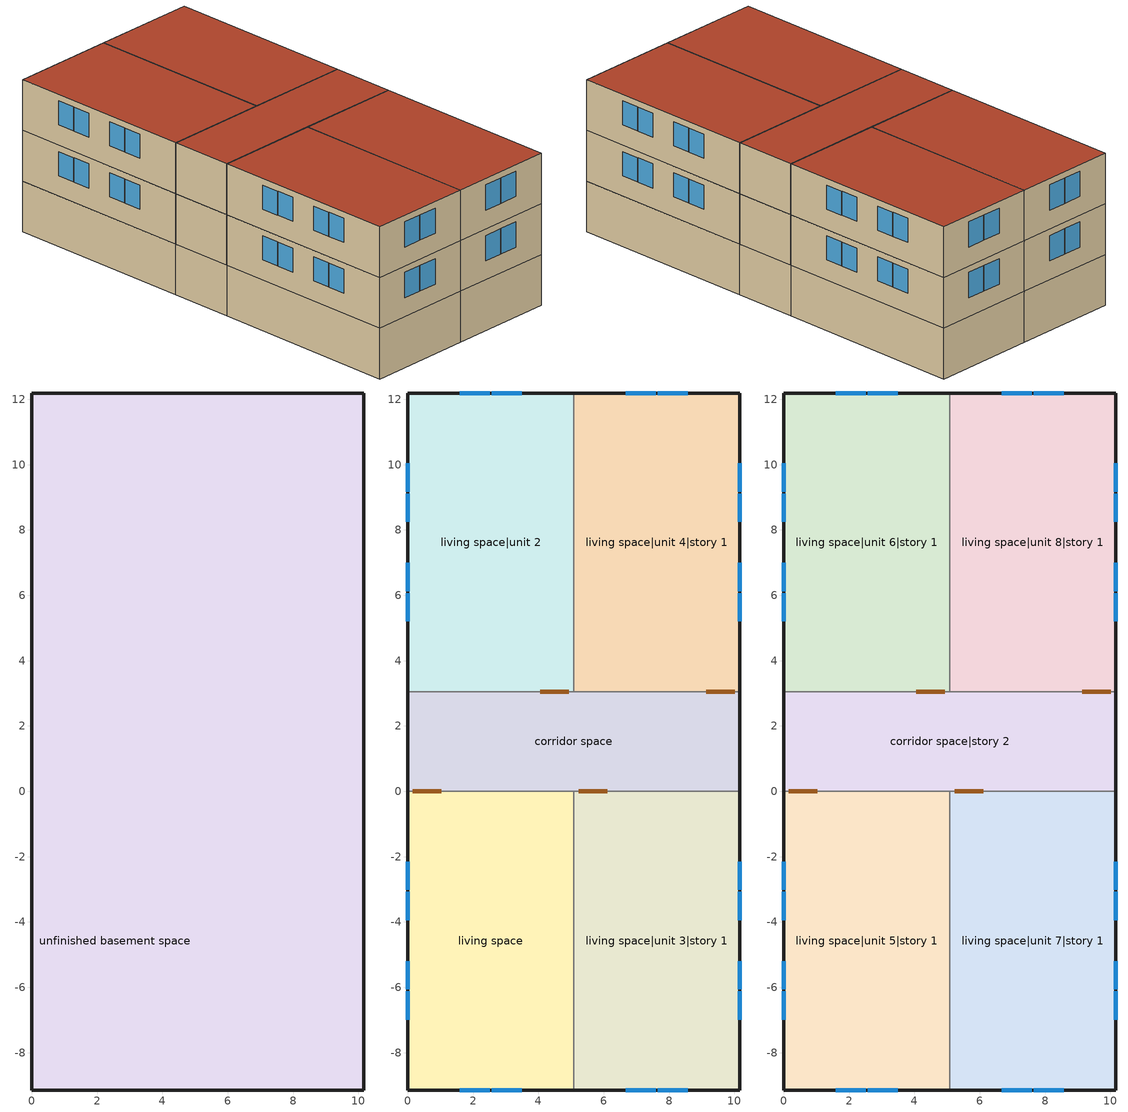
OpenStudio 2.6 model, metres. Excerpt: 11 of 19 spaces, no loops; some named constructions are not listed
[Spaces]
unfinished basement space
 floor foundation (FloorFndGrndUnfinB): 0,0 0,3.05 10.16,3.05 10.16,0 z-2.44
 floor foundation (FloorFndGrndUnfinB 1): 0,-9.14 0,0 5.08,0 5.08,-9.14 z-2.44
 floor foundation (FloorFndGrndUnfinB 3): 0,3.05 0,12.19 5.08,12.19 5.08,3.05 z-2.44
 floor foundation (FloorFndGrndUnfinB 2): 5.08,-9.14 5.08,0 10.16,0 10.16,-9.14 z-2.44
 floor foundation (FloorFndGrndUnfinB 4): 5.08,3.05 5.08,12.19 10.16,12.19 10.16,3.05 z-2.44
 wall foundation (WallFndGrndUnfinB 3): 0,12.19 0,3.05 0,0 z-2.44:0
 wall foundation (WallFndGrndUnfinB 4): 10.16,0 10.16,3.05 10.16,12.19 5.08,12.19 0,12.19 z-2.44:0
 wall foundation (WallFndGrndUnfinB 1): 0,0 0,-9.14 z-2.44:0
 wall foundation (WallFndGrndUnfinB 2): 0,-9.14 5.08,-9.14 10.16,-9.14 10.16,0 z-2.44:0
 ceiling adiabatic (RoofUnfinUninsExt): 10.16,0 10.16,3.05 0,3.05 0,0 z0
living space
 floor to unfinished basement space (FloorUnfinBInsFin Reversed): 0,-9.14 0,0 5.08,0 5.08,-9.14 z0
 wall outside (WallExtInsFin): 0,0 0,-9.14 5.08,-9.14 z0:2.44
 wall adiabatic (WallIntFinUninsFin): 5.08,0 0,0 z0:2.44
 wall to living space|unit 3|story 1 (WallIntFinUninsFin Reversed): 5.08,-9.14 5.08,0 z0:2.44
 window (WindowConstruction): 1.6,-9.14 2.51,-9.14 / 2.57,-9.14 3.48,-9.14 z0.91:2.13; 0,-2.15 0,-3.02 / 0,-3.08 0,-3.95 / 0,-5.2 0,-6.07 / 0,-6.13 0,-6.99 z0.98:2.13
living space|unit 2
 floor to unfinished basement space (FloorUnfinBInsFin Reversed): 0,3.05 0,12.19 5.08,12.19 5.08,3.05 z0
 wall outside (WallExtInsFin): 5.08,12.19 0,12.19 0,3.05 z0:2.44
 wall to living space|unit 4|story 1 (WallIntFinUninsFin Reversed): 5.08,3.05 5.08,12.19 z0:2.44
 wall adiabatic (WallIntFinUninsFin): 0,3.05 5.08,3.05 z0:2.44
 window (WindowConstruction): 3.48,12.19 2.57,12.19 / 2.51,12.19 1.6,12.19 z0.91:2.13; 0,10.04 0,9.17 / 0,9.11 0,8.25 / 0,6.99 0,6.13 / 0,6.07 0,5.2 z0.98:2.13
living space|unit 3|story 1
 floor to unfinished basement space (FloorUnfinBInsFin Reversed): 5.08,-9.14 5.08,0 10.16,0 10.16,-9.14 z0
 wall outside (WallExtInsFin): 5.08,-9.14 10.16,-9.14 10.16,0 z0:2.44
 wall adiabatic (WallIntFinUninsFin): 10.16,0 5.08,0 z0:2.44
 window (WindowConstruction): 6.68,-9.14 7.59,-9.14 / 7.65,-9.14 8.56,-9.14 z0.91:2.13; 10.16,-6.99 10.16,-6.13 / 10.16,-6.07 10.16,-5.2 / 10.16,-3.95 10.16,-3.08 / 10.16,-3.02 10.16,-2.15 z0.98:2.13
living space|unit 4|story 1
 floor to unfinished basement space (FloorUnfinBInsFin Reversed): 5.08,3.05 5.08,12.19 10.16,12.19 10.16,3.05 z0
 wall outside (WallExtInsFin): 10.16,3.05 10.16,12.19 5.08,12.19 z0:2.44
 wall adiabatic (WallIntFinUninsFin): 5.08,3.05 10.16,3.05 z0:2.44
 window (WindowConstruction): 8.56,12.19 7.65,12.19 / 7.59,12.19 6.68,12.19 z0.91:2.13; 10.16,5.2 10.16,6.07 / 10.16,6.13 10.16,6.99 / 10.16,8.25 10.16,9.11 / 10.16,9.17 10.16,10.04 z0.98:2.13
corridor space
 floor adiabatic (FloorUnfinUninsUnfin): 0,0 0,3.05 10.16,3.05 10.16,0 z0
 wall outside (WallExtUninsUnfin): 0,3.05 0,0 / 10.16,0 10.16,3.05 z0:2.44
 wall adiabatic (WallIntUnfinUninsUnfin): 0,0 5.08,0 10.16,0 / 10.16,3.05 5.08,3.05 0,3.05 z0:2.44
 door inside (UninsDoor): 0.15,0 1.02,0 / 4.93,3.05 4.06,3.05 / 5.23,0 6.1,0 / 10.01,3.05 9.14,3.05 z0:2.13
 ceiling adiabatic (RoofUnfinUninsExt): 10.16,0 10.16,3.05 0,3.05 0,0 z2.44
living space|unit 5|story 1
 floor to living space (FloorFinUninsFin): 0,-9.14 0,0 5.08,0 5.08,-9.14 z2.44
 wall outside (WallExtInsFin): 0,0 0,-9.14 5.08,-9.14 z2.44:4.88
 wall to living space|unit 7|story 1 (WallIntFinUninsFin): 5.08,-9.14 5.08,0 z2.44:4.88
 wall adiabatic (WallIntFinUninsFin): 5.08,0 0,0 z2.44:4.88
 window (WindowConstruction): 1.6,-9.14 2.51,-9.14 / 2.57,-9.14 3.48,-9.14 z3.35:4.57; 0,-2.15 0,-3.02 / 0,-3.08 0,-3.95 / 0,-5.2 0,-6.07 / 0,-6.13 0,-6.99 z3.42:4.57
 roof outside (RoofFinInsExt): 5.08,-9.14 5.08,0 0,0 0,-9.14 z4.88
living space|unit 6|story 1
 floor to living space|unit 2 (FloorFinUninsFin): 0,3.05 0,12.19 5.08,12.19 5.08,3.05 z2.44
 wall outside (WallExtInsFin): 5.08,12.19 0,12.19 0,3.05 z2.44:4.88
 wall adiabatic (WallIntFinUninsFin): 0,3.05 5.08,3.05 z2.44:4.88
 wall to living space|unit 8|story 1 (WallIntFinUninsFin): 5.08,3.05 5.08,12.19 z2.44:4.88
 window (WindowConstruction): 3.48,12.19 2.57,12.19 / 2.51,12.19 1.6,12.19 z3.35:4.57; 0,10.04 0,9.17 / 0,9.11 0,8.25 / 0,6.99 0,6.13 / 0,6.07 0,5.2 z3.42:4.57
 roof outside (RoofFinInsExt): 5.08,3.05 5.08,12.19 0,12.19 0,3.05 z4.88
living space|unit 7|story 1
 floor to living space|unit 3|story 1 (FloorFinUninsFin): 5.08,-9.14 5.08,0 10.16,0 10.16,-9.14 z2.44
 wall outside (WallExtInsFin): 5.08,-9.14 10.16,-9.14 10.16,0 z2.44:4.88
 wall adiabatic (WallIntFinUninsFin): 10.16,0 5.08,0 z2.44:4.88
 window (WindowConstruction): 6.68,-9.14 7.59,-9.14 / 7.65,-9.14 8.56,-9.14 z3.35:4.57; 10.16,-6.99 10.16,-6.13 / 10.16,-6.07 10.16,-5.2 / 10.16,-3.95 10.16,-3.08 / 10.16,-3.02 10.16,-2.15 z3.42:4.57
 roof outside (RoofFinInsExt): 10.16,-9.14 10.16,0 5.08,0 5.08,-9.14 z4.88
living space|unit 8|story 1
 floor to living space|unit 4|story 1 (FloorFinUninsFin): 5.08,3.05 5.08,12.19 10.16,12.19 10.16,3.05 z2.44
 wall outside (WallExtInsFin): 10.16,3.05 10.16,12.19 5.08,12.19 z2.44:4.88
 wall adiabatic (WallIntFinUninsFin): 5.08,3.05 10.16,3.05 z2.44:4.88
 window (WindowConstruction): 8.56,12.19 7.65,12.19 / 7.59,12.19 6.68,12.19 z3.35:4.57; 10.16,5.2 10.16,6.07 / 10.16,6.13 10.16,6.99 / 10.16,8.25 10.16,9.11 / 10.16,9.17 10.16,10.04 z3.42:4.57
 roof outside (RoofFinInsExt): 10.16,3.05 10.16,12.19 5.08,12.19 5.08,3.05 z4.88
corridor space|story 2
 floor adiabatic (FloorUnfinUninsUnfin): 0,0 0,3.05 10.16,3.05 10.16,0 z2.44
 wall outside (WallExtUninsUnfin): 10.16,0 10.16,3.05 / 0,3.05 0,0 z2.44:4.88
 wall adiabatic (WallIntUnfinUninsUnfin): 10.16,3.05 5.08,3.05 0,3.05 / 0,0 5.08,0 10.16,0 z2.44:4.88
 door inside (UninsDoor): 4.93,3.05 4.06,3.05 / 0.15,0 1.02,0 / 10.01,3.05 9.14,3.05 / 5.23,0 6.1,0 z2.44:4.57
 roof outside (RoofUnfinUninsExt): 10.16,0 10.16,3.05 0,3.05 0,0 z4.88
[Construction]
FloorUnfinBInsFin: FloorIns, RoofSheathing, Wood Floor, Floor Covering
FloorFinUninsFin Reversed: Floor Covering, Wood Floor, RoofSheathing, FloorFinStudAndAirFloor, Drywall 0.5 in.
[EnergyManagementSystem:Sensor]
Name | Output Variable or Output Meter Index Key | Output Variable or Output Meter
res_ds_4_ah_mfr_s | Node 131 | System Node Mass Flow Rate
res_ds_4_ah_vfr_s | Node 131 | System Node Current Density Volume Flow Rate
res_ds_4_ah_tt_s | Node 131 | System Node Temperature
res_ds_4_ra_t_s | Node 134 | System Node Temperature
res_ds_4_ah_wt_s | Node 131 | System Node Humidity Ratio
res_ds_4_ra_w_s | Node 134 | System Node Humidity Ratio
res_ds_4_ah_t_s | unfinished basement zone | Zone Air Temperature
res_ds_4_ah_w_s | unfinished basement zone | Zone Mean Air Humidity Ratio
res_infil_4_range_sch_s | res mv_4 range exhaust schedule | Schedule Value
res_infil_4_bath_sch_s | res mv_4 bath exhaust schedule | Schedule Value
res_infil_4_wh_sch_s; res_infil_8_wh_sch_s; res_infil_7_wh_sch_s | Always On Discrete | Schedule Value
res_nv_8_nva_s | res nv_8 avail schedule | Schedule Value
res_nv_8_sp_s | res nv_8 temp schedule | Schedule Value
res_infil_8_range_sch_s | res mv_8 range exhaust schedule | Schedule Value
res_infil_8_bath_sch_s | res mv_8 bath exhaust schedule | Schedule Value
res_nv_7_nva_s | res nv_7 avail schedule | Schedule Value
res_nv_7_sp_s | res nv_7 temp schedule | Schedule Value
res_infil_7_range_sch_s | res mv_7 range exhaust schedule | Schedule Value
res_infil_7_bath_sch_s | res mv_7 bath exhaust schedule | Schedule Value
[EnergyManagementSystem:Actuator]
Name | Actuated Component | Actuated Component Type | Actuated Component Control Type
res_wh_1_sens_act | res wh_1 sens | OtherEquipment | Power Level
res_wh_1_lat_act | res wh_1 lat | OtherEquipment | Power Level
res_wh_1_LESchedOverride | res wh_1 BottomElementSetpoint | Schedule:Constant | Schedule Value
res_wh_1_HPSchedOverride | res wh_1 WaterHeaterHPSchedule | Schedule:Constant | Schedule Value
res_wh_1_UESchedOverride | res wh_1 TopElementSetpoint | Schedule:Constant | Schedule Value
res_wh_2_sens_act | res wh_2 sens | OtherEquipment | Power Level
res_wh_2_lat_act | res wh_2 lat | OtherEquipment | Power Level
res_wh_2_LESchedOverride | res wh_2 BottomElementSetpoint | Schedule:Constant | Schedule Value
res_wh_2_HPSchedOverride | res wh_2 WaterHeaterHPSchedule | Schedule:Constant | Schedule Value
res_wh_2_UESchedOverride | res wh_2 TopElementSetpoint | Schedule:Constant | Schedule Value
res_wh_3_sens_act | res wh_3 sens | OtherEquipment | Power Level
res_wh_3_lat_act | res wh_3 lat | OtherEquipment | Power Level
res_wh_3_LESchedOverride | res wh_3 BottomElementSetpoint | Schedule:Constant | Schedule Value
res_wh_3_HPSchedOverride | res wh_3 WaterHeaterHPSchedule | Schedule:Constant | Schedule Value
res_wh_3_UESchedOverride | res wh_3 TopElementSetpoint | Schedule:Constant | Schedule Value
res_wh_6_sens_act | res wh_6 sens | OtherEquipment | Power Level
res_wh_6_lat_act | res wh_6 lat | OtherEquipment | Power Level
res_wh_6_LESchedOverride | res wh_6 BottomElementSetpoint | Schedule:Constant | Schedule Value
res_wh_6_HPSchedOverride | res wh_6 WaterHeaterHPSchedule | Schedule:Constant | Schedule Value
res_wh_6_UESchedOverride | res wh_6 TopElementSetpoint | Schedule:Constant | Schedule Value
res_wh_5_sens_act | res wh_5 sens | OtherEquipment | Power Level
res_wh_5_lat_act | res wh_5 lat | OtherEquipment | Power Level
res_wh_5_LESchedOverride | res wh_5 BottomElementSetpoint | Schedule:Constant | Schedule Value
res_wh_5_HPSchedOverride | res wh_5 WaterHeaterHPSchedule | Schedule:Constant | Schedule Value
res_wh_5_UESchedOverride | res wh_5 TopElementSetpoint | Schedule:Constant | Schedule Value
res_wh_4_sens_act | res wh_4 sens | OtherEquipment | Power Level
res_wh_4_lat_act | res wh_4 lat | OtherEquipment | Power Level
res_wh_4_LESchedOverride | res wh_4 BottomElementSetpoint | Schedule:Constant | Schedule Value
res_wh_4_HPSchedOverride | res wh_4 WaterHeaterHPSchedule | Schedule:Constant | Schedule Value
res_wh_4_UESchedOverride | res wh_4 TopElementSetpoint | Schedule:Constant | Schedule Value
res_wh_8_sens_act | res wh_8 sens | OtherEquipment | Power Level
res_wh_8_lat_act | res wh_8 lat | OtherEquipment | Power Level
res_wh_8_LESchedOverride | res wh_8 BottomElementSetpoint | Schedule:Constant | Schedule Value
res_wh_8_HPSchedOverride | res wh_8 WaterHeaterHPSchedule | Schedule:Constant | Schedule Value
res_wh_8_UESchedOverride | res wh_8 TopElementSetpoint | Schedule:Constant | Schedule Value
res_wh_7_sens_act | res wh_7 sens | OtherEquipment | Power Level
res_wh_7_lat_act | res wh_7 lat | OtherEquipment | Power Level
res_wh_7_LESchedOverride | res wh_7 BottomElementSetpoint | Schedule:Constant | Schedule Value
res_wh_7_HPSchedOverride | res wh_7 WaterHeaterHPSchedule | Schedule:Constant | Schedule Value
res_wh_7_UESchedOverride | res wh_7 TopElementSetpoint | Schedule:Constant | Schedule Value
res_nv_1_flow_act | res nv_1 flow | Zone Infiltration | Air Exchange Flow Rate
res_ds_1_sup_s_lk_to_lv_equip_act | res ds_1 sup s lk to lv equip | OtherEquipment | Power Level
res_ds_1_sup_lat_lk_to_lv_equip_act | res ds_1 sup lat lk to lv equip | OtherEquipment | Power Level
res_ds_1_sup_d_cn_to_lv_equip_act | res ds_1 sup d cn to lv equip | OtherEquipment | Power Level
res_ds_1_sup_d_cn_to_ah_equip_act | res ds_1 sup d cn to ah equip | OtherEquipment | Power Level
res_ds_1_ret_d_cn_to_pl_equip_act | res ds_1 ret d cn to pl equip | OtherEquipment | Power Level
res_ds_1_ret_d_cn_to_ah_equip_act | res ds_1 ret d cn to ah equip | OtherEquipment | Power Level
res_ds_1_sup_s_lk_to_ah_equip_act | res ds_1 sup s lk to ah equip | OtherEquipment | Power Level
res_ds_1_sup_lat_lk_to_ah_equip_act | res ds_1 sup lat lk to ah equip | OtherEquipment | Power Level
res_ds_1_ret_s_lk_equip_act | res ds_1 ret s lk equip | OtherEquipment | Power Level
res_ds_1_ret_lat_lk_equip_act | res ds_1 ret lat lk equip | OtherEquipment | Power Level
res_ds_1_ah_to_liv_mix_act | res ds_1 ah to liv mix | ZoneMixing | Air Exchange Flow Rate
res_ds_1_liv_to_ah_mix_act | res ds_1 liv to ah mix | ZoneMixing | Air Exchange Flow Rate
res_infil_1_house_fan_act | res infil_1 house fan | ElectricEquipment | Electric Power Level
res_infil_1_range_fan_act | res infil_1 range fan | ElectricEquipment | Electric Power Level
res_infil_1_bath_fan_act | res infil_1 bath fan | ElectricEquipment | Electric Power Level
res_infil_1_flow_act | res infil_1 flow | Zone Infiltration | Air Exchange Flow Rate
res_nv_2_flow_act | res nv_2 flow | Zone Infiltration | Air Exchange Flow Rate
res_ds_2_sup_s_lk_to_lv_equip_act | res ds_2 sup s lk to lv equip | OtherEquipment | Power Level
res_ds_2_sup_lat_lk_to_lv_equip_act | res ds_2 sup lat lk to lv equip | OtherEquipment | Power Level
res_ds_2_sup_d_cn_to_lv_equip_act | res ds_2 sup d cn to lv equip | OtherEquipment | Power Level
res_ds_2_sup_d_cn_to_ah_equip_act | res ds_2 sup d cn to ah equip | OtherEquipment | Power Level
res_ds_2_ret_d_cn_to_pl_equip_act | res ds_2 ret d cn to pl equip | OtherEquipment | Power Level
res_ds_2_ret_d_cn_to_ah_equip_act | res ds_2 ret d cn to ah equip | OtherEquipment | Power Level
res_ds_2_sup_s_lk_to_ah_equip_act | res ds_2 sup s lk to ah equip | OtherEquipment | Power Level
res_ds_2_sup_lat_lk_to_ah_equip_act | res ds_2 sup lat lk to ah equip | OtherEquipment | Power Level
res_ds_2_ret_s_lk_equip_act | res ds_2 ret s lk equip | OtherEquipment | Power Level
res_ds_2_ret_lat_lk_equip_act | res ds_2 ret lat lk equip | OtherEquipment | Power Level
res_ds_2_ah_to_liv_mix_act | res ds_2 ah to liv mix | ZoneMixing | Air Exchange Flow Rate
res_ds_2_liv_to_ah_mix_act | res ds_2 liv to ah mix | ZoneMixing | Air Exchange Flow Rate
res_infil_2_house_fan_act | res infil_2 house fan | ElectricEquipment | Electric Power Level
res_infil_2_range_fan_act | res infil_2 range fan | ElectricEquipment | Electric Power Level
res_infil_2_bath_fan_act | res infil_2 bath fan | ElectricEquipment | Electric Power Level
res_infil_2_flow_act | res infil_2 flow | Zone Infiltration | Air Exchange Flow Rate
res_nv_3_flow_act | res nv_3 flow | Zone Infiltration | Air Exchange Flow Rate
res_ds_3_sup_s_lk_to_lv_equip_act | res ds_3 sup s lk to lv equip | OtherEquipment | Power Level
res_ds_3_sup_lat_lk_to_lv_equip_act | res ds_3 sup lat lk to lv equip | OtherEquipment | Power Level
res_ds_3_sup_d_cn_to_lv_equip_act | res ds_3 sup d cn to lv equip | OtherEquipment | Power Level
res_ds_3_sup_d_cn_to_ah_equip_act | res ds_3 sup d cn to ah equip | OtherEquipment | Power Level
res_ds_3_ret_d_cn_to_pl_equip_act | res ds_3 ret d cn to pl equip | OtherEquipment | Power Level
res_ds_3_ret_d_cn_to_ah_equip_act | res ds_3 ret d cn to ah equip | OtherEquipment | Power Level
res_ds_3_sup_s_lk_to_ah_equip_act | res ds_3 sup s lk to ah equip | OtherEquipment | Power Level
res_ds_3_sup_lat_lk_to_ah_equip_act | res ds_3 sup lat lk to ah equip | OtherEquipment | Power Level
res_ds_3_ret_s_lk_equip_act | res ds_3 ret s lk equip | OtherEquipment | Power Level
res_ds_3_ret_lat_lk_equip_act | res ds_3 ret lat lk equip | OtherEquipment | Power Level
res_ds_3_ah_to_liv_mix_act | res ds_3 ah to liv mix | ZoneMixing | Air Exchange Flow Rate
res_ds_3_liv_to_ah_mix_act | res ds_3 liv to ah mix | ZoneMixing | Air Exchange Flow Rate
res_infil_3_house_fan_act | res infil_3 house fan | ElectricEquipment | Electric Power Level
res_infil_3_range_fan_act | res infil_3 range fan | ElectricEquipment | Electric Power Level
res_infil_3_bath_fan_act | res infil_3 bath fan | ElectricEquipment | Electric Power Level
res_infil_3_flow_act | res infil_3 flow | Zone Infiltration | Air Exchange Flow Rate
res_nv_6_flow_act | res nv_6 flow | Zone Infiltration | Air Exchange Flow Rate
res_infil_6_house_fan_act | res infil_6 house fan | ElectricEquipment | Electric Power Level
res_infil_6_range_fan_act | res infil_6 range fan | ElectricEquipment | Electric Power Level
res_infil_6_bath_fan_act | res infil_6 bath fan | ElectricEquipment | Electric Power Level
res_infil_6_flow_act | res infil_6 flow | Zone Infiltration | Air Exchange Flow Rate
res_nv_5_flow_act | res nv_5 flow | Zone Infiltration | Air Exchange Flow Rate
res_infil_5_house_fan_act | res infil_5 house fan | ElectricEquipment | Electric Power Level
res_infil_5_range_fan_act | res infil_5 range fan | ElectricEquipment | Electric Power Level
res_infil_5_bath_fan_act | res infil_5 bath fan | ElectricEquipment | Electric Power Level
res_infil_5_flow_act | res infil_5 flow | Zone Infiltration | Air Exchange Flow Rate
res_nv_4_flow_act | res nv_4 flow | Zone Infiltration | Air Exchange Flow Rate
res_ds_4_sup_s_lk_to_lv_equip_act | res ds_4 sup s lk to lv equip | OtherEquipment | Power Level
res_ds_4_sup_lat_lk_to_lv_equip_act | res ds_4 sup lat lk to lv equip | OtherEquipment | Power Level
res_ds_4_sup_d_cn_to_lv_equip_act | res ds_4 sup d cn to lv equip | OtherEquipment | Power Level
res_ds_4_sup_d_cn_to_ah_equip_act | res ds_4 sup d cn to ah equip | OtherEquipment | Power Level
res_ds_4_ret_d_cn_to_pl_equip_act | res ds_4 ret d cn to pl equip | OtherEquipment | Power Level
res_ds_4_ret_d_cn_to_ah_equip_act | res ds_4 ret d cn to ah equip | OtherEquipment | Power Level
res_ds_4_sup_s_lk_to_ah_equip_act | res ds_4 sup s lk to ah equip | OtherEquipment | Power Level
res_ds_4_sup_lat_lk_to_ah_equip_act | res ds_4 sup lat lk to ah equip | OtherEquipment | Power Level
res_ds_4_ret_s_lk_equip_act | res ds_4 ret s lk equip | OtherEquipment | Power Level
res_ds_4_ret_lat_lk_equip_act | res ds_4 ret lat lk equip | OtherEquipment | Power Level
res_ds_4_ah_to_liv_mix_act | res ds_4 ah to liv mix | ZoneMixing | Air Exchange Flow Rate
res_ds_4_liv_to_ah_mix_act | res ds_4 liv to ah mix | ZoneMixing | Air Exchange Flow Rate
res_infil_4_house_fan_act | res infil_4 house fan | ElectricEquipment | Electric Power Level
res_infil_4_range_fan_act | res infil_4 range fan | ElectricEquipment | Electric Power Level
res_infil_4_bath_fan_act | res infil_4 bath fan | ElectricEquipment | Electric Power Level
res_infil_4_flow_act | res infil_4 flow | Zone Infiltration | Air Exchange Flow Rate
res_nv_8_flow_act | res nv_8 flow | Zone Infiltration | Air Exchange Flow Rate
res_infil_8_house_fan_act | res infil_8 house fan | ElectricEquipment | Electric Power Level
res_infil_8_range_fan_act | res infil_8 range fan | ElectricEquipment | Electric Power Level
res_infil_8_bath_fan_act | res infil_8 bath fan | ElectricEquipment | Electric Power Level
res_infil_8_flow_act | res infil_8 flow | Zone Infiltration | Air Exchange Flow Rate
res_nv_7_flow_act | res nv_7 flow | Zone Infiltration | Air Exchange Flow Rate
res_infil_7_house_fan_act | res infil_7 house fan | ElectricEquipment | Electric Power Level
res_infil_7_range_fan_act | res infil_7 range fan | ElectricEquipment | Electric Power Level
res_infil_7_bath_fan_act | res infil_7 bath fan | ElectricEquipment | Electric Power Level
res_infil_7_flow_act | res infil_7 flow | Zone Infiltration | Air Exchange Flow Rate
[EnergyManagementSystem:Program]
res_wh_1_InletAir: Set T_hpwh_inlet_0 = res_wh_1_amb_temp; Set res_wh_1_Tamb_act = T_hpwh_inlet_0; Set res_wh_1_RHamb_act = res_wh_1_amb_rh/100; Set temp1=(res_wh_1_tl*1.0)+res_wh_1_fan_pwr*1.0; Set res_wh_1_sens_act = 0-(res_wh_1_sens_cool*1.0)-temp1; Set res_wh_1_lat_act = 0 - res_wh_1_lat_cool * 1.0
res_wh_1_Control: Set res_wh_1_UESchedOverride = 49.78; Set res_wh_1_HPSchedOverride = 51.67; Set UEMax_0 = (@TrendMax res_wh_1_UETrend 2); Set LEMax_0 = (@TrendMax res_wh_1_LETrend 2); Set ElemOn_0 = (@Max UEMax_0 LEMax_0); If (res_wh_1_T_ctrl<40.38) || ((ElemOn_0>0) && (res_wh_1_T_ctrl<51.28)); Set res_wh_1_LESchedOverride = 70; Set res_wh_1_HPSchedOverride = 0; Else; Set res_wh_1_LESchedOverride = 0; Set res_wh_1_HPSchedOverride = 51.67; EndIf
res_wh_2_InletAir: Set T_hpwh_inlet_1 = res_wh_2_amb_temp; Set res_wh_2_Tamb_act = T_hpwh_inlet_1; Set res_wh_2_RHamb_act = res_wh_2_amb_rh/100; Set temp1=(res_wh_2_tl*1.0)+res_wh_2_fan_pwr*1.0; Set res_wh_2_sens_act = 0-(res_wh_2_sens_cool*1.0)-temp1; Set res_wh_2_lat_act = 0 - res_wh_2_lat_cool * 1.0
res_wh_2_Control: Set res_wh_2_UESchedOverride = 49.78; Set res_wh_2_HPSchedOverride = 51.67; Set UEMax_1 = (@TrendMax res_wh_2_UETrend 2); Set LEMax_1 = (@TrendMax res_wh_2_LETrend 2); Set ElemOn_1 = (@Max UEMax_1 LEMax_1); If (res_wh_2_T_ctrl<40.38) || ((ElemOn_1>0) && (res_wh_2_T_ctrl<51.28)); Set res_wh_2_LESchedOverride = 70; Set res_wh_2_HPSchedOverride = 0; Else; Set res_wh_2_LESchedOverride = 0; Set res_wh_2_HPSchedOverride = 51.67; EndIf
res_wh_3_InletAir: Set T_hpwh_inlet_2 = res_wh_3_amb_temp; Set res_wh_3_Tamb_act = T_hpwh_inlet_2; Set res_wh_3_RHamb_act = res_wh_3_amb_rh/100; Set temp1=(res_wh_3_tl*1.0)+res_wh_3_fan_pwr*1.0; Set res_wh_3_sens_act = 0-(res_wh_3_sens_cool*1.0)-temp1; Set res_wh_3_lat_act = 0 - res_wh_3_lat_cool * 1.0
res_wh_3_Control: Set res_wh_3_UESchedOverride = 49.78; Set res_wh_3_HPSchedOverride = 51.67; Set UEMax_2 = (@TrendMax res_wh_3_UETrend 2); Set LEMax_2 = (@TrendMax res_wh_3_LETrend 2); Set ElemOn_2 = (@Max UEMax_2 LEMax_2); If (res_wh_3_T_ctrl<40.38) || ((ElemOn_2>0) && (res_wh_3_T_ctrl<51.28)); Set res_wh_3_LESchedOverride = 70; Set res_wh_3_HPSchedOverride = 0; Else; Set res_wh_3_LESchedOverride = 0; Set res_wh_3_HPSchedOverride = 51.67; EndIf
res_wh_6_InletAir: Set T_hpwh_inlet_3 = res_wh_6_amb_temp; Set res_wh_6_Tamb_act = T_hpwh_inlet_3; Set res_wh_6_RHamb_act = res_wh_6_amb_rh/100; Set temp1=(res_wh_6_tl*1.0)+res_wh_6_fan_pwr*1.0; Set res_wh_6_sens_act = 0-(res_wh_6_sens_cool*1.0)-temp1; Set res_wh_6_lat_act = 0 - res_wh_6_lat_cool * 1.0
res_wh_6_Control: Set res_wh_6_UESchedOverride = 49.78; Set res_wh_6_HPSchedOverride = 51.67; Set UEMax_3 = (@TrendMax res_wh_6_UETrend 2); Set LEMax_3 = (@TrendMax res_wh_6_LETrend 2); Set ElemOn_3 = (@Max UEMax_3 LEMax_3); If (res_wh_6_T_ctrl<40.38) || ((ElemOn_3>0) && (res_wh_6_T_ctrl<51.28)); Set res_wh_6_LESchedOverride = 70; Set res_wh_6_HPSchedOverride = 0; Else; Set res_wh_6_LESchedOverride = 0; Set res_wh_6_HPSchedOverride = 51.67; EndIf
res_wh_5_InletAir: Set T_hpwh_inlet_4 = res_wh_5_amb_temp; Set res_wh_5_Tamb_act = T_hpwh_inlet_4; Set res_wh_5_RHamb_act = res_wh_5_amb_rh/100; Set temp1=(res_wh_5_tl*1.0)+res_wh_5_fan_pwr*1.0; Set res_wh_5_sens_act = 0-(res_wh_5_sens_cool*1.0)-temp1; Set res_wh_5_lat_act = 0 - res_wh_5_lat_cool * 1.0
res_wh_5_Control: Set res_wh_5_UESchedOverride = 49.78; Set res_wh_5_HPSchedOverride = 51.67; Set UEMax_4 = (@TrendMax res_wh_5_UETrend 2); Set LEMax_4 = (@TrendMax res_wh_5_LETrend 2); Set ElemOn_4 = (@Max UEMax_4 LEMax_4); If (res_wh_5_T_ctrl<40.38) || ((ElemOn_4>0) && (res_wh_5_T_ctrl<51.28)); Set res_wh_5_LESchedOverride = 70; Set res_wh_5_HPSchedOverride = 0; Else; Set res_wh_5_LESchedOverride = 0; Set res_wh_5_HPSchedOverride = 51.67; EndIf
res_wh_4_InletAir: Set T_hpwh_inlet_5 = res_wh_4_amb_temp; Set res_wh_4_Tamb_act = T_hpwh_inlet_5; Set res_wh_4_RHamb_act = res_wh_4_amb_rh/100; Set temp1=(res_wh_4_tl*1.0)+res_wh_4_fan_pwr*1.0; Set res_wh_4_sens_act = 0-(res_wh_4_sens_cool*1.0)-temp1; Set res_wh_4_lat_act = 0 - res_wh_4_lat_cool * 1.0
res_wh_4_Control: Set res_wh_4_UESchedOverride = 49.78; Set res_wh_4_HPSchedOverride = 51.67; Set UEMax_5 = (@TrendMax res_wh_4_UETrend 2); Set LEMax_5 = (@TrendMax res_wh_4_LETrend 2); Set ElemOn_5 = (@Max UEMax_5 LEMax_5); If (res_wh_4_T_ctrl<40.38) || ((ElemOn_5>0) && (res_wh_4_T_ctrl<51.28)); Set res_wh_4_LESchedOverride = 70; Set res_wh_4_HPSchedOverride = 0; Else; Set res_wh_4_LESchedOverride = 0; Set res_wh_4_HPSchedOverride = 51.67; EndIf
res_wh_8_InletAir: Set T_hpwh_inlet_6 = res_wh_8_amb_temp; Set res_wh_8_Tamb_act = T_hpwh_inlet_6; Set res_wh_8_RHamb_act = res_wh_8_amb_rh/100; Set temp1=(res_wh_8_tl*1.0)+res_wh_8_fan_pwr*1.0; Set res_wh_8_sens_act = 0-(res_wh_8_sens_cool*1.0)-temp1; Set res_wh_8_lat_act = 0 - res_wh_8_lat_cool * 1.0
res_wh_8_Control: Set res_wh_8_UESchedOverride = 49.78; Set res_wh_8_HPSchedOverride = 51.67; Set UEMax_6 = (@TrendMax res_wh_8_UETrend 2); Set LEMax_6 = (@TrendMax res_wh_8_LETrend 2); Set ElemOn_6 = (@Max UEMax_6 LEMax_6); If (res_wh_8_T_ctrl<40.38) || ((ElemOn_6>0) && (res_wh_8_T_ctrl<51.28)); Set res_wh_8_LESchedOverride = 70; Set res_wh_8_HPSchedOverride = 0; Else; Set res_wh_8_LESchedOverride = 0; Set res_wh_8_HPSchedOverride = 51.67; EndIf
res_wh_7_InletAir: Set T_hpwh_inlet_7 = res_wh_7_amb_temp; Set res_wh_7_Tamb_act = T_hpwh_inlet_7; Set res_wh_7_RHamb_act = res_wh_7_amb_rh/100; Set temp1=(res_wh_7_tl*1.0)+res_wh_7_fan_pwr*1.0; Set res_wh_7_sens_act = 0-(res_wh_7_sens_cool*1.0)-temp1; Set res_wh_7_lat_act = 0 - res_wh_7_lat_cool * 1.0
res_wh_7_Control: Set res_wh_7_UESchedOverride = 49.78; Set res_wh_7_HPSchedOverride = 51.67; Set UEMax_7 = (@TrendMax res_wh_7_UETrend 2); Set LEMax_7 = (@TrendMax res_wh_7_LETrend 2); Set ElemOn_7 = (@Max UEMax_7 LEMax_7); If (res_wh_7_T_ctrl<40.38) || ((ElemOn_7>0) && (res_wh_7_T_ctrl<51.28)); Set res_wh_7_LESchedOverride = 70; Set res_wh_7_HPSchedOverride = 0; Else; Set res_wh_7_LESchedOverride = 0; Set res_wh_7_HPSchedOverride = 51.67; EndIf
res_nv_1_program: Set Tdiff = res_af_1_tin_s-res_af_1_tt_s; Set dT = (@Abs Tdiff); Set pt = (@RhFnTdbWPb res_af_1_tt_s res_nv_wt_s res_nv_pb_s); Set NVA = 2472.261378048; Set Cs = 8.963020389461627e-05; Set Cw = 6.158219665777789e-05; Set MNV = 0.6292632576; Set MHR = 0.0115; Set MRH = 0.7; Set temp1 = (res_nv_1_nva_s*NVA); Set SGNV = temp1*((((Cs*dT)+(Cw*(res_af_vw_s^2)))^0.5)/1000); If (res_nv_wt_s<MHR) && (pt<MRH) && (res_af_1_tin_s>res_nv_1_sp_s); Set temp2 = (res_af_1_tin_s-res_nv_1_sp_s); Set NVadj1 = temp2/(res_af_1_tin_s-res_af_1_tt_s); Set NVadj2 = (@Min NVadj1 1); Set NVadj3 = (@Max NVadj2 0); Set NVadj = SGNV*NVadj3; Set res_nv_1_flow_act = (@Min NVadj MNV); Else; Set res_nv_1_flow_act = 0; EndIf
res_ds_1_program: Set res_ds_1_ah_mfr = res_ds_1_ah_mfr_s; Set res_ds_1_fan_rtf = res_ds_1_fan_rtf_s; Set res_ds_1_ah_vfr = res_ds_1_ah_vfr_s; Set res_ds_1_ah_tt = res_ds_1_ah_tt_s; Set res_ds_1_ah_wt = res_ds_1_ah_wt_s; Set res_ds_1_ra_t = res_ds_1_ra_t_s; Set res_ds_1_ra_w = res_ds_1_ra_w_s; Set res_ds_1_ah_t = res_ds_1_ah_t_s; Set res_ds_1_ah_w = res_ds_1_ah_w_s; Run res_ds_1_lk_subrout; Set res_ds_1_sup_s_lk_to_lv_equip_act = res_ds_1_sup_s_lk_to_lv; Set res_ds_1_sup_lat_lk_to_lv_equip_act = res_ds_1_sup_lat_lk_to_lv; Set res_ds_1_sup_d_cn_to_lv_equip_act = res_ds_1_sup_d_cn_to_lv; Set res_ds_1_sup_d_cn_to_ah_equip_act = res_ds_1_sup_d_cn_to_ah; Set res_ds_1_sup_s_lk_to_ah_equip_act = res_ds_1_sup_s_lk_to_ah; Set res_ds_1_sup_lat_lk_to_ah_equip_act = res_ds_1_sup_lat_lk_to_ah; Set res_ds_1_ret_s_lk_equip_act = res_ds_1_ret_s_lk; Set res_ds_1_ret_lat_lk_equip_act = res_ds_1_ret_lat_lk; Set res_ds_1_ret_d_cn_to_pl_equip_act = res_ds_1_ret_d_cn_to_pl; Set res_ds_1_ret_d_cn_to_ah_equip_act = res_ds_1_ret_d_cn_to_ah; Set res_ds_1_liv_to_ah_mix_act = res_ds_1_ah_to_liv; Set res_ds_1_liv_to_ah_mix_act = res_ds_1_liv_to_ah
res_infil_1_program: Set p_m = 0.14; Set p_s = 0.22; Set s_m = 270; Set s_s = 370; Set z_m = 9.99744; Set z_s = 2.4384; Set f_t = (((s_m/z_m)^p_m)*((z_s/s_s)^p_s)); Set Tdiff = res_af_1_tin_s-res_af_1_tt_s; Set dT = @Abs Tdiff; Set c = 0.0174; Set Cs = 0.0471; Set Cw = 0.1406; Set n = 0.67; Set sft = (f_t*0.5); Set temp1 = ((c*Cw)*((sft*res_af_vw_s)^(2*n)))^2; Set Qn = (((c*Cs*(dT^n))^2)+temp1)^0.5; Set Tdiff = res_af_1_tin_s-res_af_1_tt_s; Set dT = @Abs Tdiff; Set QWHV = res_infil_1_wh_sch_s*0.0165; Set Qrange = res_infil_1_range_sch_s*0.0472; Set Qdryer = 0.0; Set Qbath = res_infil_1_bath_sch_s*0.0354; Set QhpwhOut = 0; Set QhpwhIn = 0; Set QductsOut = res_ds_1_lk_ret_fan_equiv; Set QductsIn = res_ds_1_lk_sup_fan_equiv; Set Qout = QWHV+Qrange+Qbath+Qdryer+QhpwhOut+QductsOut; Set Qin = QhpwhIn+QductsIn; Set Qu = (@Abs (Qout-Qin)); Set Qb = (@Min Qout Qin); Set faneff_wh = 0.9438948864000002; Set res_infil_1_house_fan_act = (QWHV*300)/faneff_wh; Set faneff_sp = 0.4719474432000001; Set res_infil_1_range_fan_act = (Qrange*300)/faneff_sp; Set res_infil_1_bath_fan_act = (Qbath*300)/faneff_sp; Set Q_acctd_for_elsewhere = QhpwhOut+QhpwhIn+QductsOut+QductsIn; Set res_infil_1_flow_act = (((Qu^2)+(Qn^2))^0.5)-Q_acctd_for_elsewhere; Set res_infil_1_flow_act = (@Max res_infil_1_flow_act 0)
res_nv_2_program: Set Tdiff = res_af_2_tin_s-res_af_2_tt_s; Set dT = (@Abs Tdiff); Set pt = (@RhFnTdbWPb res_af_2_tt_s res_nv_wt_s res_nv_pb_s); Set NVA = 2472.261378048018; Set Cs = 8.963020389461627e-05; Set Cw = 6.158219665777789e-05; Set MNV = 0.6292632576; Set MHR = 0.0115; Set MRH = 0.7; Set temp1 = (res_nv_2_nva_s*NVA); Set SGNV = temp1*((((Cs*dT)+(Cw*(res_af_vw_s^2)))^0.5)/1000); If (res_nv_wt_s<MHR) && (pt<MRH) && (res_af_2_tin_s>res_nv_2_sp_s); Set temp2 = (res_af_2_tin_s-res_nv_2_sp_s); Set NVadj1 = temp2/(res_af_2_tin_s-res_af_2_tt_s); Set NVadj2 = (@Min NVadj1 1); Set NVadj3 = (@Max NVadj2 0); Set NVadj = SGNV*NVadj3; Set res_nv_2_flow_act = (@Min NVadj MNV); Else; Set res_nv_2_flow_act = 0; EndIf
res_ds_2_program: Set res_ds_2_ah_mfr = res_ds_2_ah_mfr_s; Set res_ds_2_fan_rtf = res_ds_2_fan_rtf_s; Set res_ds_2_ah_vfr = res_ds_2_ah_vfr_s; Set res_ds_2_ah_tt = res_ds_2_ah_tt_s; Set res_ds_2_ah_wt = res_ds_2_ah_wt_s; Set res_ds_2_ra_t = res_ds_2_ra_t_s; Set res_ds_2_ra_w = res_ds_2_ra_w_s; Set res_ds_2_ah_t = res_ds_2_ah_t_s; Set res_ds_2_ah_w = res_ds_2_ah_w_s; Run res_ds_2_lk_subrout; Set res_ds_2_sup_s_lk_to_lv_equip_act = res_ds_2_sup_s_lk_to_lv; Set res_ds_2_sup_lat_lk_to_lv_equip_act = res_ds_2_sup_lat_lk_to_lv; Set res_ds_2_sup_d_cn_to_lv_equip_act = res_ds_2_sup_d_cn_to_lv; Set res_ds_2_sup_d_cn_to_ah_equip_act = res_ds_2_sup_d_cn_to_ah; Set res_ds_2_sup_s_lk_to_ah_equip_act = res_ds_2_sup_s_lk_to_ah; Set res_ds_2_sup_lat_lk_to_ah_equip_act = res_ds_2_sup_lat_lk_to_ah; Set res_ds_2_ret_s_lk_equip_act = res_ds_2_ret_s_lk; Set res_ds_2_ret_lat_lk_equip_act = res_ds_2_ret_lat_lk; Set res_ds_2_ret_d_cn_to_pl_equip_act = res_ds_2_ret_d_cn_to_pl; Set res_ds_2_ret_d_cn_to_ah_equip_act = res_ds_2_ret_d_cn_to_ah; Set res_ds_2_liv_to_ah_mix_act = res_ds_2_ah_to_liv; Set res_ds_2_liv_to_ah_mix_act = res_ds_2_liv_to_ah
res_infil_2_program: Set p_m = 0.14; Set p_s = 0.22; Set s_m = 270; Set s_s = 370; Set z_m = 9.99744; Set z_s = 2.4384; Set f_t = (((s_m/z_m)^p_m)*((z_s/s_s)^p_s)); Set Tdiff = res_af_2_tin_s-res_af_2_tt_s; Set dT = @Abs Tdiff; Set c = 0.0174; Set Cs = 0.0471; Set Cw = 0.1406; Set n = 0.67; Set sft = (f_t*0.5); Set temp1 = ((c*Cw)*((sft*res_af_vw_s)^(2*n)))^2; Set Qn = (((c*Cs*(dT^n))^2)+temp1)^0.5; Set Tdiff = res_af_2_tin_s-res_af_2_tt_s; Set dT = @Abs Tdiff; Set QWHV = res_infil_2_wh_sch_s*0.0165; Set Qrange = res_infil_2_range_sch_s*0.0472; Set Qdryer = 0.0; Set Qbath = res_infil_2_bath_sch_s*0.0354; Set QhpwhOut = 0; Set QhpwhIn = 0; Set QductsOut = res_ds_2_lk_ret_fan_equiv; Set QductsIn = res_ds_2_lk_sup_fan_equiv; Set Qout = QWHV+Qrange+Qbath+Qdryer+QhpwhOut+QductsOut; Set Qin = QhpwhIn+QductsIn; Set Qu = (@Abs (Qout-Qin)); Set Qb = (@Min Qout Qin); Set faneff_wh = 0.9438948864000002; Set res_infil_2_house_fan_act = (QWHV*300)/faneff_wh; Set faneff_sp = 0.4719474432000001; Set res_infil_2_range_fan_act = (Qrange*300)/faneff_sp; Set res_infil_2_bath_fan_act = (Qbath*300)/faneff_sp; Set Q_acctd_for_elsewhere = QhpwhOut+QhpwhIn+QductsOut+QductsIn; Set res_infil_2_flow_act = (((Qu^2)+(Qn^2))^0.5)-Q_acctd_for_elsewhere; Set res_infil_2_flow_act = (@Max res_infil_2_flow_act 0)
res_nv_3_program: Set Tdiff = res_af_3_tin_s-res_af_3_tt_s; Set dT = (@Abs Tdiff); Set pt = (@RhFnTdbWPb res_af_3_tt_s res_nv_wt_s res_nv_pb_s); Set NVA = 2472.2613780479955; Set Cs = 8.963020389461627e-05; Set Cw = 6.158219665777789e-05; Set MNV = 0.6292632576; Set MHR = 0.0115; Set MRH = 0.7; Set temp1 = (res_nv_3_nva_s*NVA); Set SGNV = temp1*((((Cs*dT)+(Cw*(res_af_vw_s^2)))^0.5)/1000); If (res_nv_wt_s<MHR) && (pt<MRH) && (res_af_3_tin_s>res_nv_3_sp_s); Set temp2 = (res_af_3_tin_s-res_nv_3_sp_s); Set NVadj1 = temp2/(res_af_3_tin_s-res_af_3_tt_s); Set NVadj2 = (@Min NVadj1 1); Set NVadj3 = (@Max NVadj2 0); Set NVadj = SGNV*NVadj3; Set res_nv_3_flow_act = (@Min NVadj MNV); Else; Set res_nv_3_flow_act = 0; EndIf
res_ds_3_program: Set res_ds_3_ah_mfr = res_ds_3_ah_mfr_s; Set res_ds_3_fan_rtf = res_ds_3_fan_rtf_s; Set res_ds_3_ah_vfr = res_ds_3_ah_vfr_s; Set res_ds_3_ah_tt = res_ds_3_ah_tt_s; Set res_ds_3_ah_wt = res_ds_3_ah_wt_s; Set res_ds_3_ra_t = res_ds_3_ra_t_s; Set res_ds_3_ra_w = res_ds_3_ra_w_s; Set res_ds_3_ah_t = res_ds_3_ah_t_s; Set res_ds_3_ah_w = res_ds_3_ah_w_s; Run res_ds_3_lk_subrout; Set res_ds_3_sup_s_lk_to_lv_equip_act = res_ds_3_sup_s_lk_to_lv; Set res_ds_3_sup_lat_lk_to_lv_equip_act = res_ds_3_sup_lat_lk_to_lv; Set res_ds_3_sup_d_cn_to_lv_equip_act = res_ds_3_sup_d_cn_to_lv; Set res_ds_3_sup_d_cn_to_ah_equip_act = res_ds_3_sup_d_cn_to_ah; Set res_ds_3_sup_s_lk_to_ah_equip_act = res_ds_3_sup_s_lk_to_ah; Set res_ds_3_sup_lat_lk_to_ah_equip_act = res_ds_3_sup_lat_lk_to_ah; Set res_ds_3_ret_s_lk_equip_act = res_ds_3_ret_s_lk; Set res_ds_3_ret_lat_lk_equip_act = res_ds_3_ret_lat_lk; Set res_ds_3_ret_d_cn_to_pl_equip_act = res_ds_3_ret_d_cn_to_pl; Set res_ds_3_ret_d_cn_to_ah_equip_act = res_ds_3_ret_d_cn_to_ah; Set res_ds_3_liv_to_ah_mix_act = res_ds_3_ah_to_liv; Set res_ds_3_liv_to_ah_mix_act = res_ds_3_liv_to_ah
res_infil_3_program: Set p_m = 0.14; Set p_s = 0.22; Set s_m = 270; Set s_s = 370; Set z_m = 9.99744; Set z_s = 2.4384; Set f_t = (((s_m/z_m)^p_m)*((z_s/s_s)^p_s)); Set Tdiff = res_af_3_tin_s-res_af_3_tt_s; Set dT = @Abs Tdiff; Set c = 0.0174; Set Cs = 0.0471; Set Cw = 0.1406; Set n = 0.67; Set sft = (f_t*0.5); Set temp1 = ((c*Cw)*((sft*res_af_vw_s)^(2*n)))^2; Set Qn = (((c*Cs*(dT^n))^2)+temp1)^0.5; Set Tdiff = res_af_3_tin_s-res_af_3_tt_s; Set dT = @Abs Tdiff; Set QWHV = res_infil_3_wh_sch_s*0.0165; Set Qrange = res_infil_3_range_sch_s*0.0472; Set Qdryer = 0.0; Set Qbath = res_infil_3_bath_sch_s*0.0354; Set QhpwhOut = 0; Set QhpwhIn = 0; Set QductsOut = res_ds_3_lk_ret_fan_equiv; Set QductsIn = res_ds_3_lk_sup_fan_equiv; Set Qout = QWHV+Qrange+Qbath+Qdryer+QhpwhOut+QductsOut; Set Qin = QhpwhIn+QductsIn; Set Qu = (@Abs (Qout-Qin)); Set Qb = (@Min Qout Qin); Set faneff_wh = 0.9438948864000002; Set res_infil_3_house_fan_act = (QWHV*300)/faneff_wh; Set faneff_sp = 0.4719474432000001; Set res_infil_3_range_fan_act = (Qrange*300)/faneff_sp; Set res_infil_3_bath_fan_act = (Qbath*300)/faneff_sp; Set Q_acctd_for_elsewhere = QhpwhOut+QhpwhIn+QductsOut+QductsIn; Set res_infil_3_flow_act = (((Qu^2)+(Qn^2))^0.5)-Q_acctd_for_elsewhere; Set res_infil_3_flow_act = (@Max res_infil_3_flow_act 0)
res_nv_6_program: Set Tdiff = res_af_6_tin_s-res_af_6_tt_s; Set dT = (@Abs Tdiff); Set pt = (@RhFnTdbWPb res_af_6_tt_s res_nv_wt_s res_nv_pb_s); Set NVA = 2472.261378048024; Set Cs = 8.963020389461627e-05; Set Cw = 6.158219665777789e-05; Set MNV = 0.6292632576; Set MHR = 0.0115; Set MRH = 0.7; Set temp1 = (res_nv_6_nva_s*NVA); Set SGNV = temp1*((((Cs*dT)+(Cw*(res_af_vw_s^2)))^0.5)/1000); If (res_nv_wt_s<MHR) && (pt<MRH) && (res_af_6_tin_s>res_nv_6_sp_s); Set temp2 = (res_af_6_tin_s-res_nv_6_sp_s); Set NVadj1 = temp2/(res_af_6_tin_s-res_af_6_tt_s); Set NVadj2 = (@Min NVadj1 1); Set NVadj3 = (@Max NVadj2 0); Set NVadj = SGNV*NVadj3; Set res_nv_6_flow_act = (@Min NVadj MNV); Else; Set res_nv_6_flow_act = 0; EndIf
res_ds_6_program: Set res_ds_6_lk_sup_fan_equiv = 0; Set res_ds_6_lk_ret_fan_equiv = 0
res_infil_6_program: Set p_m = 0.14; Set p_s = 0.22; Set s_m = 270; Set s_s = 370; Set z_m = 9.99744; Set z_s = 2.4384; Set f_t = (((s_m/z_m)^p_m)*((z_s/s_s)^p_s)); Set Tdiff = res_af_6_tin_s-res_af_6_tt_s; Set dT = @Abs Tdiff; Set c = 0.0174; Set Cs = 0.0471; Set Cw = 0.1406; Set n = 0.67; Set sft = (f_t*0.5); Set temp1 = ((c*Cw)*((sft*res_af_vw_s)^(2*n)))^2; Set Qn = (((c*Cs*(dT^n))^2)+temp1)^0.5; Set Tdiff = res_af_6_tin_s-res_af_6_tt_s; Set dT = @Abs Tdiff; Set QWHV = res_infil_6_wh_sch_s*0.0165; Set Qrange = res_infil_6_range_sch_s*0.0472; Set Qdryer = 0.0; Set Qbath = res_infil_6_bath_sch_s*0.0354; Set QhpwhOut = 0; Set QhpwhIn = 0; Set QductsOut = res_ds_6_lk_ret_fan_equiv; Set QductsIn = res_ds_6_lk_sup_fan_equiv; Set Qout = QWHV+Qrange+Qbath+Qdryer+QhpwhOut+QductsOut; Set Qin = QhpwhIn+QductsIn; Set Qu = (@Abs (Qout-Qin)); Set Qb = (@Min Qout Qin); Set faneff_wh = 0.9438948864000002; Set res_infil_6_house_fan_act = (QWHV*300)/faneff_wh; Set faneff_sp = 0.4719474432000001; Set res_infil_6_range_fan_act = (Qrange*300)/faneff_sp; Set res_infil_6_bath_fan_act = (Qbath*300)/faneff_sp; Set Q_acctd_for_elsewhere = QhpwhOut+QhpwhIn+QductsOut+QductsIn; Set res_infil_6_flow_act = (((Qu^2)+(Qn^2))^0.5)-Q_acctd_for_elsewhere; Set res_infil_6_flow_act = (@Max res_infil_6_flow_act 0)
res_nv_5_program: Set Tdiff = res_af_5_tin_s-res_af_5_tt_s; Set dT = (@Abs Tdiff); Set pt = (@RhFnTdbWPb res_af_5_tt_s res_nv_wt_s res_nv_pb_s); Set NVA = 2472.2613780480065; Set Cs = 8.963020389461627e-05; Set Cw = 6.158219665777789e-05; Set MNV = 0.6292632576; Set MHR = 0.0115; Set MRH = 0.7; Set temp1 = (res_nv_5_nva_s*NVA); Set SGNV = temp1*((((Cs*dT)+(Cw*(res_af_vw_s^2)))^0.5)/1000); If (res_nv_wt_s<MHR) && (pt<MRH) && (res_af_5_tin_s>res_nv_5_sp_s); Set temp2 = (res_af_5_tin_s-res_nv_5_sp_s); Set NVadj1 = temp2/(res_af_5_tin_s-res_af_5_tt_s); Set NVadj2 = (@Min NVadj1 1); Set NVadj3 = (@Max NVadj2 0); Set NVadj = SGNV*NVadj3; Set res_nv_5_flow_act = (@Min NVadj MNV); Else; Set res_nv_5_flow_act = 0; EndIf
res_ds_5_program: Set res_ds_5_lk_sup_fan_equiv = 0; Set res_ds_5_lk_ret_fan_equiv = 0
res_infil_5_program: Set p_m = 0.14; Set p_s = 0.22; Set s_m = 270; Set s_s = 370; Set z_m = 9.99744; Set z_s = 2.4384; Set f_t = (((s_m/z_m)^p_m)*((z_s/s_s)^p_s)); Set Tdiff = res_af_5_tin_s-res_af_5_tt_s; Set dT = @Abs Tdiff; Set c = 0.0174; Set Cs = 0.0471; Set Cw = 0.1406; Set n = 0.67; Set sft = (f_t*0.5); Set temp1 = ((c*Cw)*((sft*res_af_vw_s)^(2*n)))^2; Set Qn = (((c*Cs*(dT^n))^2)+temp1)^0.5; Set Tdiff = res_af_5_tin_s-res_af_5_tt_s; Set dT = @Abs Tdiff; Set QWHV = res_infil_5_wh_sch_s*0.0165; Set Qrange = res_infil_5_range_sch_s*0.0472; Set Qdryer = 0.0; Set Qbath = res_infil_5_bath_sch_s*0.0354; Set QhpwhOut = 0; Set QhpwhIn = 0; Set QductsOut = res_ds_5_lk_ret_fan_equiv; Set QductsIn = res_ds_5_lk_sup_fan_equiv; Set Qout = QWHV+Qrange+Qbath+Qdryer+QhpwhOut+QductsOut; Set Qin = QhpwhIn+QductsIn; Set Qu = (@Abs (Qout-Qin)); Set Qb = (@Min Qout Qin); Set faneff_wh = 0.9438948864000002; Set res_infil_5_house_fan_act = (QWHV*300)/faneff_wh; Set faneff_sp = 0.4719474432000001; Set res_infil_5_range_fan_act = (Qrange*300)/faneff_sp; Set res_infil_5_bath_fan_act = (Qbath*300)/faneff_sp; Set Q_acctd_for_elsewhere = QhpwhOut+QhpwhIn+QductsOut+QductsIn; Set res_infil_5_flow_act = (((Qu^2)+(Qn^2))^0.5)-Q_acctd_for_elsewhere; Set res_infil_5_flow_act = (@Max res_infil_5_flow_act 0)
res_nv_4_program: Set Tdiff = res_af_4_tin_s-res_af_4_tt_s; Set dT = (@Abs Tdiff); Set pt = (@RhFnTdbWPb res_af_4_tt_s res_nv_wt_s res_nv_pb_s); Set NVA = 2472.2613780480133; Set Cs = 8.963020389461627e-05; Set Cw = 6.158219665777789e-05; Set MNV = 0.6292632576; Set MHR = 0.0115; Set MRH = 0.7; Set temp1 = (res_nv_4_nva_s*NVA); Set SGNV = temp1*((((Cs*dT)+(Cw*(res_af_vw_s^2)))^0.5)/1000); If (res_nv_wt_s<MHR) && (pt<MRH) && (res_af_4_tin_s>res_nv_4_sp_s); Set temp2 = (res_af_4_tin_s-res_nv_4_sp_s); Set NVadj1 = temp2/(res_af_4_tin_s-res_af_4_tt_s); Set NVadj2 = (@Min NVadj1 1); Set NVadj3 = (@Max NVadj2 0); Set NVadj = SGNV*NVadj3; Set res_nv_4_flow_act = (@Min NVadj MNV); Else; Set res_nv_4_flow_act = 0; EndIf
res_ds_4_program: Set res_ds_4_ah_mfr = res_ds_4_ah_mfr_s; Set res_ds_4_fan_rtf = res_ds_4_fan_rtf_s; Set res_ds_4_ah_vfr = res_ds_4_ah_vfr_s; Set res_ds_4_ah_tt = res_ds_4_ah_tt_s; Set res_ds_4_ah_wt = res_ds_4_ah_wt_s; Set res_ds_4_ra_t = res_ds_4_ra_t_s; Set res_ds_4_ra_w = res_ds_4_ra_w_s; Set res_ds_4_ah_t = res_ds_4_ah_t_s; Set res_ds_4_ah_w = res_ds_4_ah_w_s; Run res_ds_4_lk_subrout; Set res_ds_4_sup_s_lk_to_lv_equip_act = res_ds_4_sup_s_lk_to_lv; Set res_ds_4_sup_lat_lk_to_lv_equip_act = res_ds_4_sup_lat_lk_to_lv; Set res_ds_4_sup_d_cn_to_lv_equip_act = res_ds_4_sup_d_cn_to_lv; Set res_ds_4_sup_d_cn_to_ah_equip_act = res_ds_4_sup_d_cn_to_ah; Set res_ds_4_sup_s_lk_to_ah_equip_act = res_ds_4_sup_s_lk_to_ah; Set res_ds_4_sup_lat_lk_to_ah_equip_act = res_ds_4_sup_lat_lk_to_ah; Set res_ds_4_ret_s_lk_equip_act = res_ds_4_ret_s_lk; Set res_ds_4_ret_lat_lk_equip_act = res_ds_4_ret_lat_lk; Set res_ds_4_ret_d_cn_to_pl_equip_act = res_ds_4_ret_d_cn_to_pl; Set res_ds_4_ret_d_cn_to_ah_equip_act = res_ds_4_ret_d_cn_to_ah; Set res_ds_4_liv_to_ah_mix_act = res_ds_4_ah_to_liv; Set res_ds_4_liv_to_ah_mix_act = res_ds_4_liv_to_ah
res_infil_4_program: Set p_m = 0.14; Set p_s = 0.22; Set s_m = 270; Set s_s = 370; Set z_m = 9.99744; Set z_s = 2.4384; Set f_t = (((s_m/z_m)^p_m)*((z_s/s_s)^p_s)); Set Tdiff = res_af_4_tin_s-res_af_4_tt_s; Set dT = @Abs Tdiff; Set c = 0.0174; Set Cs = 0.0471; Set Cw = 0.1406; Set n = 0.67; Set sft = (f_t*0.5); Set temp1 = ((c*Cw)*((sft*res_af_vw_s)^(2*n)))^2; Set Qn = (((c*Cs*(dT^n))^2)+temp1)^0.5; Set Tdiff = res_af_4_tin_s-res_af_4_tt_s; Set dT = @Abs Tdiff; Set QWHV = res_infil_4_wh_sch_s*0.0165; Set Qrange = res_infil_4_range_sch_s*0.0472; Set Qdryer = 0.0; Set Qbath = res_infil_4_bath_sch_s*0.0354; Set QhpwhOut = 0; Set QhpwhIn = 0; Set QductsOut = res_ds_4_lk_ret_fan_equiv; Set QductsIn = res_ds_4_lk_sup_fan_equiv; Set Qout = QWHV+Qrange+Qbath+Qdryer+QhpwhOut+QductsOut; Set Qin = QhpwhIn+QductsIn; Set Qu = (@Abs (Qout-Qin)); Set Qb = (@Min Qout Qin); Set faneff_wh = 0.9438948864000002; Set res_infil_4_house_fan_act = (QWHV*300)/faneff_wh; Set faneff_sp = 0.4719474432000001; Set res_infil_4_range_fan_act = (Qrange*300)/faneff_sp; Set res_infil_4_bath_fan_act = (Qbath*300)/faneff_sp; Set Q_acctd_for_elsewhere = QhpwhOut+QhpwhIn+QductsOut+QductsIn; Set res_infil_4_flow_act = (((Qu^2)+(Qn^2))^0.5)-Q_acctd_for_elsewhere; Set res_infil_4_flow_act = (@Max res_infil_4_flow_act 0)
res_nv_8_program: Set Tdiff = res_af_8_tin_s-res_af_8_tt_s; Set dT = (@Abs Tdiff); Set pt = (@RhFnTdbWPb res_af_8_tt_s res_nv_wt_s res_nv_pb_s); Set NVA = 2472.26137804802; Set Cs = 8.963020389461627e-05; Set Cw = 6.158219665777789e-05; Set MNV = 0.6292632576; Set MHR = 0.0115; Set MRH = 0.7; Set temp1 = (res_nv_8_nva_s*NVA); Set SGNV = temp1*((((Cs*dT)+(Cw*(res_af_vw_s^2)))^0.5)/1000); If (res_nv_wt_s<MHR) && (pt<MRH) && (res_af_8_tin_s>res_nv_8_sp_s); Set temp2 = (res_af_8_tin_s-res_nv_8_sp_s); Set NVadj1 = temp2/(res_af_8_tin_s-res_af_8_tt_s); Set NVadj2 = (@Min NVadj1 1); Set NVadj3 = (@Max NVadj2 0); Set NVadj = SGNV*NVadj3; Set res_nv_8_flow_act = (@Min NVadj MNV); Else; Set res_nv_8_flow_act = 0; EndIf
res_ds_8_program: Set res_ds_8_lk_sup_fan_equiv = 0; Set res_ds_8_lk_ret_fan_equiv = 0
res_infil_8_program: Set p_m = 0.14; Set p_s = 0.22; Set s_m = 270; Set s_s = 370; Set z_m = 9.99744; Set z_s = 2.4384; Set f_t = (((s_m/z_m)^p_m)*((z_s/s_s)^p_s)); Set Tdiff = res_af_8_tin_s-res_af_8_tt_s; Set dT = @Abs Tdiff; Set c = 0.0174; Set Cs = 0.0471; Set Cw = 0.1406; Set n = 0.67; Set sft = (f_t*0.5); Set temp1 = ((c*Cw)*((sft*res_af_vw_s)^(2*n)))^2; Set Qn = (((c*Cs*(dT^n))^2)+temp1)^0.5; Set Tdiff = res_af_8_tin_s-res_af_8_tt_s; Set dT = @Abs Tdiff; Set QWHV = res_infil_8_wh_sch_s*0.0165; Set Qrange = res_infil_8_range_sch_s*0.0472; Set Qdryer = 0.0; Set Qbath = res_infil_8_bath_sch_s*0.0354; Set QhpwhOut = 0; Set QhpwhIn = 0; Set QductsOut = res_ds_8_lk_ret_fan_equiv; Set QductsIn = res_ds_8_lk_sup_fan_equiv; Set Qout = QWHV+Qrange+Qbath+Qdryer+QhpwhOut+QductsOut; Set Qin = QhpwhIn+QductsIn; Set Qu = (@Abs (Qout-Qin)); Set Qb = (@Min Qout Qin); Set faneff_wh = 0.9438948864000002; Set res_infil_8_house_fan_act = (QWHV*300)/faneff_wh; Set faneff_sp = 0.4719474432000001; Set res_infil_8_range_fan_act = (Qrange*300)/faneff_sp; Set res_infil_8_bath_fan_act = (Qbath*300)/faneff_sp; Set Q_acctd_for_elsewhere = QhpwhOut+QhpwhIn+QductsOut+QductsIn; Set res_infil_8_flow_act = (((Qu^2)+(Qn^2))^0.5)-Q_acctd_for_elsewhere; Set res_infil_8_flow_act = (@Max res_infil_8_flow_act 0)
